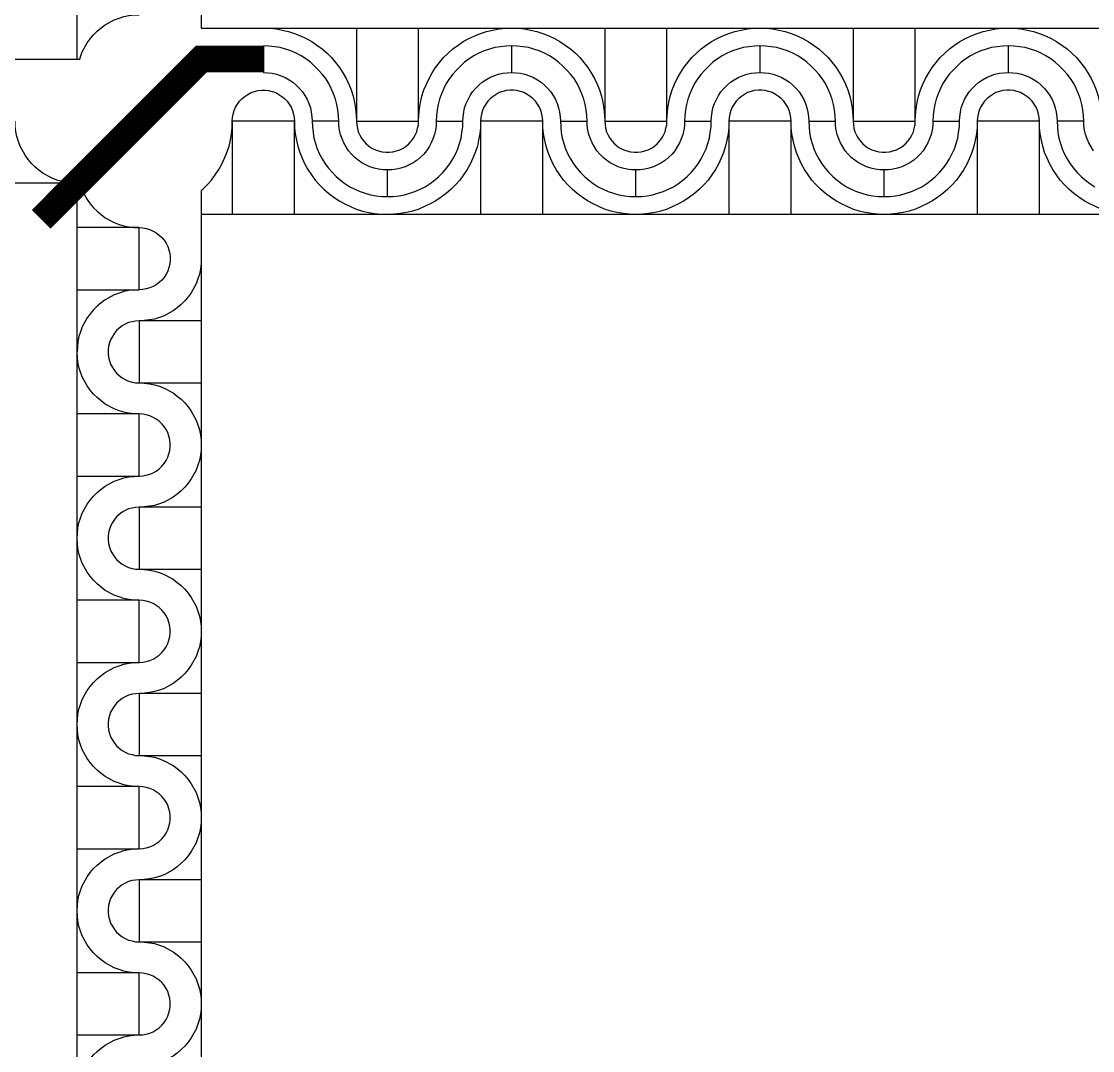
# Model space of a CAD drawing. Extents: x 190.8 to 267.1, y 124 to 174.8.
# Drawn here: x 231.062 to 232.27, y 151.633 to 152.793 of the extents above; entities that cross this region are included whole.
import ezdxf

# ---------------------------------------------------------------- set-up
doc = ezdxf.new("R2010")
doc.units = 0
doc.header["$MEASUREMENT"] = 0

msp = doc.modelspace()

# ---------------------------------------------------------------- linework, layer by layer
for p, q in [((231.2646, 154.8023), (231.2646, 152.7856)), ((231.2646, 152.7856), (233.3913, 152.7856)), ((229.0246, 152.7506), (231.1275, 152.7506)), ((231.2646, 152.6023), (231.2646, 150.5506))]:
    msp.add_line(p, q)
for points in [[(231.1246, 152.7506), (231.1246, 154.8106)], [(231.1275, 152.7506), (231.1284, 152.7533), (231.1304, 152.7588), (231.1359, 152.7688), (231.1394, 152.7736), (231.1431, 152.7781), (231.1471, 152.7821), (231.1516, 152.7858), (231.1564, 152.7893), (231.1664, 152.7948), (231.1719, 152.7968), (231.1774, 152.7986), (231.1831, 152.7996), (231.1889, 152.8003), (231.1946, 152.8006)], [(231.3346, 152.7856), (231.3419, 152.7853), (231.3489, 152.7846), (231.3559, 152.7833), (231.3629, 152.7818), (231.3699, 152.7796), (231.3764, 152.7768), (231.3829, 152.7738), (231.3891, 152.7703), (231.3951, 152.7663), (231.4009, 152.7621), (231.4064, 152.7573), (231.4114, 152.7523), (231.4161, 152.7468), (231.4204, 152.7411), (231.4244, 152.7351), (231.4279, 152.7288), (231.4309, 152.7223), (231.4336, 152.7158), (231.4359, 152.7088), (231.4374, 152.7018), (231.4386, 152.6948), (231.4394, 152.6878), (231.4396, 152.6806)], [(231.4396, 152.7856), (231.4396, 152.6806), (231.5096, 152.6806), (231.5096, 152.7856)], [(231.5096, 152.6806), (231.5099, 152.6878), (231.5106, 152.6948), (231.5119, 152.7018), (231.5134, 152.7088), (231.5156, 152.7158), (231.5184, 152.7223), (231.5214, 152.7288), (231.5249, 152.7351), (231.5289, 152.7411), (231.5331, 152.7468), (231.5379, 152.7523), (231.5429, 152.7573), (231.5484, 152.7621), (231.5541, 152.7663), (231.5601, 152.7703), (231.5664, 152.7738), (231.5729, 152.7768), (231.5794, 152.7796), (231.5864, 152.7818), (231.5934, 152.7833), (231.6004, 152.7846), (231.6074, 152.7853), (231.6146, 152.7856)], [(231.6146, 152.7856), (231.6219, 152.7853), (231.6289, 152.7846), (231.6359, 152.7833), (231.6429, 152.7818), (231.6499, 152.7796), (231.6564, 152.7768), (231.6629, 152.7738), (231.6691, 152.7703), (231.6751, 152.7663), (231.6809, 152.7621), (231.6864, 152.7573), (231.6914, 152.7523), (231.6961, 152.7468), (231.7004, 152.7411), (231.7044, 152.7351), (231.7079, 152.7288), (231.7109, 152.7223), (231.7136, 152.7158), (231.7159, 152.7088), (231.7174, 152.7018), (231.7186, 152.6948), (231.7194, 152.6878), (231.7196, 152.6806)], [(231.7196, 152.7856), (231.7196, 152.6806), (231.7896, 152.6806), (231.7896, 152.7856)], [(231.7896, 152.6806), (231.7899, 152.6878), (231.7906, 152.6948), (231.7919, 152.7018), (231.7934, 152.7088), (231.7956, 152.7158), (231.7984, 152.7223), (231.8014, 152.7288), (231.8049, 152.7351), (231.8089, 152.7411), (231.8131, 152.7468), (231.8179, 152.7523), (231.8229, 152.7573), (231.8284, 152.7621), (231.8341, 152.7663), (231.8401, 152.7703), (231.8464, 152.7738), (231.8529, 152.7768), (231.8594, 152.7796), (231.8664, 152.7818), (231.8734, 152.7833), (231.8804, 152.7846), (231.8874, 152.7853), (231.8946, 152.7856)], [(231.8946, 152.7856), (231.9019, 152.7853), (231.9089, 152.7846), (231.9159, 152.7833), (231.9229, 152.7818), (231.9299, 152.7796), (231.9364, 152.7768), (231.9429, 152.7738), (231.9491, 152.7703), (231.9551, 152.7663), (231.9609, 152.7621), (231.9664, 152.7573), (231.9714, 152.7523), (231.9761, 152.7468), (231.9804, 152.7411), (231.9844, 152.7351), (231.9879, 152.7288), (231.9909, 152.7223), (231.9936, 152.7158), (231.9959, 152.7088), (231.9974, 152.7018), (231.9986, 152.6948), (231.9994, 152.6878), (231.9996, 152.6806)], [(231.9996, 152.7856), (231.9996, 152.6806), (232.0696, 152.6806), (232.0696, 152.7856)], [(232.0696, 152.6806), (232.0699, 152.6878), (232.0706, 152.6948), (232.0719, 152.7018), (232.0734, 152.7088), (232.0756, 152.7158), (232.0784, 152.7223), (232.0814, 152.7288), (232.0849, 152.7351), (232.0889, 152.7411), (232.0931, 152.7468), (232.0979, 152.7523), (232.1029, 152.7573), (232.1084, 152.7621), (232.1141, 152.7663), (232.1201, 152.7703), (232.1264, 152.7738), (232.1329, 152.7768), (232.1394, 152.7796), (232.1464, 152.7818), (232.1534, 152.7833), (232.1604, 152.7846), (232.1674, 152.7853), (232.1746, 152.7856)], [(232.1746, 152.7856), (232.1819, 152.7853), (232.1889, 152.7846), (232.1959, 152.7833), (232.2029, 152.7818), (232.2099, 152.7796), (232.2164, 152.7768), (232.2229, 152.7738), (232.2291, 152.7703), (232.2351, 152.7663), (232.2409, 152.7621), (232.2464, 152.7573), (232.2514, 152.7523), (232.2561, 152.7468), (232.2604, 152.7411), (232.2644, 152.7351), (232.2679, 152.7288), (232.2709, 152.7223), (232.2736, 152.7158), (232.2759, 152.7088), (232.2774, 152.7018), (232.2786, 152.6948), (232.2794, 152.6878), (232.2796, 152.6806)], [(231.4196, 152.6806), (231.4194, 152.6868), (231.4186, 152.6933), (231.4176, 152.6996), (231.4159, 152.7056), (231.4139, 152.7116), (231.4111, 152.7176), (231.4084, 152.7231), (231.4049, 152.7286), (231.4011, 152.7336), (231.3969, 152.7383), (231.3924, 152.7428), (231.3876, 152.7471), (231.3826, 152.7508), (231.3771, 152.7543), (231.3716, 152.7571), (231.3656, 152.7598), (231.3596, 152.7618), (231.3536, 152.7636), (231.3474, 152.7646), (231.3409, 152.7653), (231.3346, 152.7656), (231.3346, 152.7356), (231.3396, 152.7353), (231.3446, 152.7346), (231.3496, 152.7336), (231.3546, 152.7318), (231.3591, 152.7298), (231.3636, 152.7273), (231.3679, 152.7246), (231.3716, 152.7213), (231.3754, 152.7176), (231.3786, 152.7138), (231.3814, 152.7096), (231.3839, 152.7051), (231.3859, 152.7006), (231.3876, 152.6956), (231.3886, 152.6906), (231.3894, 152.6856), (231.3896, 152.6806)], [(231.6146, 152.7656), (231.6084, 152.7653), (231.6019, 152.7646), (231.5956, 152.7636), (231.5896, 152.7618), (231.5836, 152.7598), (231.5776, 152.7571), (231.5721, 152.7543), (231.5666, 152.7508), (231.5616, 152.7471), (231.5569, 152.7428), (231.5524, 152.7383), (231.5481, 152.7336), (231.5444, 152.7286), (231.5409, 152.7231), (231.5381, 152.7176), (231.5354, 152.7116), (231.5334, 152.7056), (231.5316, 152.6996), (231.5306, 152.6933), (231.5299, 152.6868), (231.5296, 152.6806), (231.5596, 152.6806), (231.5599, 152.6856), (231.5606, 152.6906), (231.5616, 152.6956), (231.5634, 152.7006), (231.5654, 152.7051), (231.5679, 152.7096), (231.5706, 152.7138), (231.5739, 152.7176), (231.5776, 152.7213), (231.5814, 152.7246), (231.5856, 152.7273), (231.5901, 152.7298), (231.5946, 152.7318), (231.5996, 152.7336), (231.6046, 152.7346), (231.6096, 152.7353), (231.6146, 152.7356)], [(231.8946, 152.7656), (231.8884, 152.7653), (231.8819, 152.7646), (231.8756, 152.7636), (231.8696, 152.7618), (231.8636, 152.7598), (231.8576, 152.7571), (231.8521, 152.7543), (231.8466, 152.7508), (231.8416, 152.7471), (231.8369, 152.7428), (231.8324, 152.7383), (231.8281, 152.7336), (231.8244, 152.7286), (231.8209, 152.7231), (231.8181, 152.7176), (231.8154, 152.7116), (231.8134, 152.7056), (231.8116, 152.6996), (231.8106, 152.6933), (231.8099, 152.6868), (231.8096, 152.6806), (231.8396, 152.6806), (231.8399, 152.6856), (231.8406, 152.6906), (231.8416, 152.6956), (231.8434, 152.7006), (231.8454, 152.7051), (231.8479, 152.7096), (231.8506, 152.7138), (231.8539, 152.7176), (231.8576, 152.7213), (231.8614, 152.7246), (231.8656, 152.7273), (231.8701, 152.7298), (231.8746, 152.7318), (231.8796, 152.7336), (231.8846, 152.7346), (231.8896, 152.7353), (231.8946, 152.7356)], [(232.1746, 152.7656), (232.1684, 152.7653), (232.1619, 152.7646), (232.1556, 152.7636), (232.1496, 152.7618), (232.1436, 152.7598), (232.1376, 152.7571), (232.1321, 152.7543), (232.1266, 152.7508), (232.1216, 152.7471), (232.1169, 152.7428), (232.1124, 152.7383), (232.1081, 152.7336), (232.1044, 152.7286), (232.1009, 152.7231), (232.0981, 152.7176), (232.0954, 152.7116), (232.0934, 152.7056), (232.0916, 152.6996), (232.0906, 152.6933), (232.0899, 152.6868), (232.0896, 152.6806), (232.1196, 152.6806), (232.1199, 152.6856), (232.1206, 152.6906), (232.1216, 152.6956), (232.1234, 152.7006), (232.1254, 152.7051), (232.1279, 152.7096), (232.1306, 152.7138), (232.1339, 152.7176), (232.1376, 152.7213), (232.1414, 152.7246), (232.1456, 152.7273), (232.1501, 152.7298), (232.1546, 152.7318), (232.1596, 152.7336), (232.1646, 152.7346), (232.1696, 152.7353), (232.1746, 152.7356)], [(232.2596, 152.6806), (232.2594, 152.6868), (232.2586, 152.6933), (232.2576, 152.6996), (232.2559, 152.7056), (232.2539, 152.7116), (232.2511, 152.7176), (232.2484, 152.7231), (232.2449, 152.7286), (232.2411, 152.7336), (232.2369, 152.7383), (232.2324, 152.7428), (232.2276, 152.7471), (232.2226, 152.7508), (232.2171, 152.7543), (232.2116, 152.7571), (232.2056, 152.7598), (232.1996, 152.7618), (232.1936, 152.7636), (232.1874, 152.7646), (232.1809, 152.7653), (232.1746, 152.7656), (232.1746, 152.7356), (232.1796, 152.7353), (232.1846, 152.7346), (232.1896, 152.7336), (232.1946, 152.7318), (232.1991, 152.7298), (232.2036, 152.7273), (232.2079, 152.7246), (232.2116, 152.7213), (232.2154, 152.7176), (232.2186, 152.7138), (232.2214, 152.7096), (232.2239, 152.7051), (232.2259, 152.7006), (232.2276, 152.6956), (232.2286, 152.6906), (232.2294, 152.6856), (232.2296, 152.6806)], [(231.2996, 152.6806), (231.2999, 152.6846), (231.3006, 152.6886), (231.3016, 152.6926), (231.3034, 152.6963), (231.3054, 152.6998), (231.3079, 152.7031), (231.3106, 152.7061), (231.3136, 152.7086), (231.3171, 152.7108), (231.3209, 152.7128), (231.3246, 152.7141), (231.3286, 152.7151), (231.3326, 152.7156), (231.3366, 152.7156), (231.3406, 152.7151), (231.3446, 152.7141), (231.3486, 152.7128), (231.3521, 152.7108), (231.3556, 152.7086), (231.3586, 152.7061), (231.3614, 152.7031), (231.3639, 152.6998), (231.3659, 152.6963), (231.3676, 152.6926), (231.3686, 152.6886), (231.3694, 152.6846), (231.3696, 152.6806)], [(231.6496, 152.6806), (231.6494, 152.6846), (231.6486, 152.6886), (231.6476, 152.6926), (231.6459, 152.6963), (231.6439, 152.6998), (231.6414, 152.7031), (231.6386, 152.7061), (231.6356, 152.7086), (231.6321, 152.7108), (231.6284, 152.7128), (231.6246, 152.7141), (231.6206, 152.7151), (231.6166, 152.7156), (231.6126, 152.7156), (231.6086, 152.7151), (231.6046, 152.7141), (231.6006, 152.7128), (231.5971, 152.7108), (231.5936, 152.7086), (231.5906, 152.7061), (231.5879, 152.7031), (231.5854, 152.6998), (231.5834, 152.6963), (231.5816, 152.6926), (231.5806, 152.6886), (231.5799, 152.6846), (231.5796, 152.6806)], [(231.9296, 152.6806), (231.9294, 152.6846), (231.9286, 152.6886), (231.9276, 152.6926), (231.9259, 152.6963), (231.9239, 152.6998), (231.9214, 152.7031), (231.9186, 152.7061), (231.9156, 152.7086), (231.9121, 152.7108), (231.9084, 152.7128), (231.9046, 152.7141), (231.9006, 152.7151), (231.8966, 152.7156), (231.8926, 152.7156), (231.8886, 152.7151), (231.8846, 152.7141), (231.8806, 152.7128), (231.8771, 152.7108), (231.8736, 152.7086), (231.8706, 152.7061), (231.8679, 152.7031), (231.8654, 152.6998), (231.8634, 152.6963), (231.8616, 152.6926), (231.8606, 152.6886), (231.8599, 152.6846), (231.8596, 152.6806)], [(232.2096, 152.6806), (232.2094, 152.6846), (232.2086, 152.6886), (232.2076, 152.6926), (232.2059, 152.6963), (232.2039, 152.6998), (232.2014, 152.7031), (232.1986, 152.7061), (232.1956, 152.7086), (232.1921, 152.7108), (232.1884, 152.7128), (232.1846, 152.7141), (232.1806, 152.7151), (232.1766, 152.7156), (232.1726, 152.7156), (232.1686, 152.7151), (232.1646, 152.7141), (232.1606, 152.7128), (232.1571, 152.7108), (232.1536, 152.7086), (232.1506, 152.7061), (232.1479, 152.7031), (232.1454, 152.6998), (232.1434, 152.6963), (232.1416, 152.6926), (232.1406, 152.6886), (232.1399, 152.6846), (232.1396, 152.6806)], [(231.1246, 152.6106), (231.1189, 152.6108), (231.1131, 152.6116), (231.1074, 152.6126), (231.1019, 152.6143), (231.0964, 152.6163), (231.0864, 152.6218), (231.0816, 152.6253), (231.0771, 152.6291), (231.0731, 152.6331), (231.0694, 152.6376), (231.0659, 152.6423), (231.0604, 152.6523), (231.0584, 152.6578), (231.0566, 152.6633), (231.0556, 152.6691), (231.0549, 152.6748), (231.0546, 152.6806)], [(231.2646, 152.6023), (231.2664, 152.6038), (231.2714, 152.6088), (231.2761, 152.6143), (231.2804, 152.6201), (231.2844, 152.6261), (231.2879, 152.6323), (231.2909, 152.6388), (231.2936, 152.6453), (231.2959, 152.6523), (231.2974, 152.6593), (231.2986, 152.6663), (231.2994, 152.6733), (231.2996, 152.6806)], [(231.3696, 152.5756), (231.3696, 152.6806), (231.2996, 152.6806), (231.2996, 152.5756)], [(231.3696, 152.6806), (231.3699, 152.6733), (231.3706, 152.6663), (231.3719, 152.6593), (231.3734, 152.6523), (231.3756, 152.6453), (231.3784, 152.6388), (231.3814, 152.6323), (231.3849, 152.6261), (231.3889, 152.6201), (231.3931, 152.6143), (231.3979, 152.6088), (231.4029, 152.6038), (231.4084, 152.5991), (231.4141, 152.5948), (231.4201, 152.5908), (231.4264, 152.5873), (231.4329, 152.5843), (231.4394, 152.5816), (231.4464, 152.5793), (231.4534, 152.5778), (231.4604, 152.5766), (231.4674, 152.5758), (231.4746, 152.5756)], [(231.4396, 152.6806), (231.4399, 152.6766), (231.4406, 152.6726), (231.4416, 152.6686), (231.4434, 152.6648), (231.4454, 152.6613), (231.4479, 152.6581), (231.4506, 152.6551), (231.4536, 152.6526), (231.4571, 152.6503), (231.4609, 152.6483), (231.4646, 152.6471), (231.4686, 152.6461), (231.4726, 152.6456), (231.4766, 152.6456), (231.4806, 152.6461), (231.4846, 152.6471), (231.4886, 152.6483), (231.4921, 152.6503), (231.4956, 152.6526), (231.4986, 152.6551), (231.5014, 152.6581), (231.5039, 152.6613), (231.5059, 152.6648), (231.5076, 152.6686), (231.5086, 152.6726), (231.5094, 152.6766), (231.5096, 152.6806)], [(231.5296, 152.6806), (231.5294, 152.6756), (231.5286, 152.6706), (231.5276, 152.6656), (231.5259, 152.6606), (231.5239, 152.6561), (231.5214, 152.6516), (231.5186, 152.6473), (231.5154, 152.6436), (231.5116, 152.6398), (231.5079, 152.6366), (231.5036, 152.6338), (231.4991, 152.6313), (231.4946, 152.6293), (231.4896, 152.6276), (231.4846, 152.6266), (231.4796, 152.6258), (231.4746, 152.6256)], [(231.5796, 152.6806), (231.5794, 152.6733), (231.5786, 152.6663), (231.5774, 152.6593), (231.5759, 152.6523), (231.5736, 152.6453), (231.5709, 152.6388), (231.5679, 152.6323), (231.5644, 152.6261), (231.5604, 152.6201), (231.5561, 152.6143), (231.5514, 152.6088), (231.5464, 152.6038), (231.5409, 152.5991), (231.5351, 152.5948), (231.5291, 152.5908), (231.5229, 152.5873), (231.5164, 152.5843), (231.5099, 152.5816), (231.5029, 152.5793), (231.4959, 152.5778), (231.4889, 152.5766), (231.4819, 152.5758), (231.4746, 152.5756)], [(231.4746, 152.5956), (231.4809, 152.5958), (231.4874, 152.5966), (231.4936, 152.5976), (231.4996, 152.5993), (231.5056, 152.6013), (231.5116, 152.6041), (231.5171, 152.6068), (231.5226, 152.6103), (231.5276, 152.6141), (231.5324, 152.6183), (231.5369, 152.6228), (231.5411, 152.6276), (231.5449, 152.6326), (231.5484, 152.6381), (231.5511, 152.6436), (231.5539, 152.6496), (231.5559, 152.6556), (231.5576, 152.6616), (231.5586, 152.6678), (231.5594, 152.6743), (231.5596, 152.6806)], [(231.6496, 152.5756), (231.6496, 152.6806), (231.5796, 152.6806), (231.5796, 152.5756)], [(231.7546, 152.5756), (231.7474, 152.5758), (231.7404, 152.5766), (231.7334, 152.5778), (231.7264, 152.5793), (231.7194, 152.5816), (231.7129, 152.5843), (231.7064, 152.5873), (231.7001, 152.5908), (231.6941, 152.5948), (231.6884, 152.5991), (231.6829, 152.6038), (231.6779, 152.6088), (231.6731, 152.6143), (231.6689, 152.6201), (231.6649, 152.6261), (231.6614, 152.6323), (231.6584, 152.6388), (231.6556, 152.6453), (231.6534, 152.6523), (231.6519, 152.6593), (231.6506, 152.6663), (231.6499, 152.6733), (231.6496, 152.6806)], [(231.6696, 152.6806), (231.6699, 152.6743), (231.6706, 152.6678), (231.6716, 152.6616), (231.6734, 152.6556), (231.6754, 152.6496), (231.6781, 152.6436), (231.6809, 152.6381), (231.6844, 152.6326), (231.6881, 152.6276), (231.6924, 152.6228), (231.6969, 152.6183), (231.7016, 152.6141), (231.7066, 152.6103), (231.7121, 152.6068), (231.7176, 152.6041), (231.7236, 152.6013), (231.7296, 152.5993), (231.7356, 152.5976), (231.7419, 152.5966), (231.7484, 152.5958), (231.7546, 152.5956), (231.7546, 152.6256), (231.7496, 152.6258), (231.7446, 152.6266), (231.7396, 152.6276), (231.7346, 152.6293), (231.7301, 152.6313), (231.7256, 152.6338), (231.7214, 152.6366), (231.7176, 152.6398), (231.7139, 152.6436), (231.7106, 152.6473), (231.7079, 152.6516), (231.7054, 152.6561), (231.7034, 152.6606), (231.7016, 152.6656), (231.7006, 152.6706), (231.6999, 152.6756), (231.6996, 152.6806)], [(231.7196, 152.6806), (231.7199, 152.6766), (231.7206, 152.6726), (231.7216, 152.6686), (231.7234, 152.6648), (231.7254, 152.6613), (231.7279, 152.6581), (231.7306, 152.6551), (231.7336, 152.6526), (231.7371, 152.6503), (231.7409, 152.6483), (231.7446, 152.6471), (231.7486, 152.6461), (231.7526, 152.6456), (231.7566, 152.6456), (231.7606, 152.6461), (231.7646, 152.6471), (231.7686, 152.6483), (231.7721, 152.6503), (231.7756, 152.6526), (231.7786, 152.6551), (231.7814, 152.6581), (231.7839, 152.6613), (231.7859, 152.6648), (231.7876, 152.6686), (231.7886, 152.6726), (231.7894, 152.6766), (231.7896, 152.6806)], [(231.8096, 152.6806), (231.8094, 152.6756), (231.8086, 152.6706), (231.8076, 152.6656), (231.8059, 152.6606), (231.8039, 152.6561), (231.8014, 152.6516), (231.7986, 152.6473), (231.7954, 152.6436), (231.7916, 152.6398), (231.7879, 152.6366), (231.7836, 152.6338), (231.7791, 152.6313), (231.7746, 152.6293), (231.7696, 152.6276), (231.7646, 152.6266), (231.7596, 152.6258), (231.7546, 152.6256)], [(231.8596, 152.6806), (231.8594, 152.6733), (231.8586, 152.6663), (231.8574, 152.6593), (231.8559, 152.6523), (231.8536, 152.6453), (231.8509, 152.6388), (231.8479, 152.6323), (231.8444, 152.6261), (231.8404, 152.6201), (231.8361, 152.6143), (231.8314, 152.6088), (231.8264, 152.6038), (231.8209, 152.5991), (231.8151, 152.5948), (231.8091, 152.5908), (231.8029, 152.5873), (231.7964, 152.5843), (231.7899, 152.5816), (231.7829, 152.5793), (231.7759, 152.5778), (231.7689, 152.5766), (231.7619, 152.5758), (231.7546, 152.5756)], [(231.7546, 152.5956), (231.7609, 152.5958), (231.7674, 152.5966), (231.7736, 152.5976), (231.7796, 152.5993), (231.7856, 152.6013), (231.7916, 152.6041), (231.7971, 152.6068), (231.8026, 152.6103), (231.8076, 152.6141), (231.8124, 152.6183), (231.8169, 152.6228), (231.8211, 152.6276), (231.8249, 152.6326), (231.8284, 152.6381), (231.8311, 152.6436), (231.8339, 152.6496), (231.8359, 152.6556), (231.8376, 152.6616), (231.8386, 152.6678), (231.8394, 152.6743), (231.8396, 152.6806)], [(231.9296, 152.5756), (231.9296, 152.6806), (231.8596, 152.6806), (231.8596, 152.5756)], [(232.0346, 152.5756), (232.0274, 152.5758), (232.0204, 152.5766), (232.0134, 152.5778), (232.0064, 152.5793), (231.9994, 152.5816), (231.9929, 152.5843), (231.9864, 152.5873), (231.9801, 152.5908), (231.9741, 152.5948), (231.9684, 152.5991), (231.9629, 152.6038), (231.9579, 152.6088), (231.9531, 152.6143), (231.9489, 152.6201), (231.9449, 152.6261), (231.9414, 152.6323), (231.9384, 152.6388), (231.9356, 152.6453), (231.9334, 152.6523), (231.9319, 152.6593), (231.9306, 152.6663), (231.9299, 152.6733), (231.9296, 152.6806)], [(231.9496, 152.6806), (231.9499, 152.6743), (231.9506, 152.6678), (231.9516, 152.6616), (231.9534, 152.6556), (231.9554, 152.6496), (231.9581, 152.6436), (231.9609, 152.6381), (231.9644, 152.6326), (231.9681, 152.6276), (231.9724, 152.6228), (231.9769, 152.6183), (231.9816, 152.6141), (231.9866, 152.6103), (231.9921, 152.6068), (231.9976, 152.6041), (232.0036, 152.6013), (232.0096, 152.5993), (232.0156, 152.5976), (232.0219, 152.5966), (232.0284, 152.5958), (232.0346, 152.5956), (232.0346, 152.6256), (232.0296, 152.6258), (232.0246, 152.6266), (232.0196, 152.6276), (232.0146, 152.6293), (232.0101, 152.6313), (232.0056, 152.6338), (232.0014, 152.6366), (231.9976, 152.6398), (231.9939, 152.6436), (231.9906, 152.6473), (231.9879, 152.6516), (231.9854, 152.6561), (231.9834, 152.6606), (231.9816, 152.6656), (231.9806, 152.6706), (231.9799, 152.6756), (231.9796, 152.6806)], [(231.9996, 152.6806), (231.9999, 152.6766), (232.0006, 152.6726), (232.0016, 152.6686), (232.0034, 152.6648), (232.0054, 152.6613), (232.0079, 152.6581), (232.0106, 152.6551), (232.0136, 152.6526), (232.0171, 152.6503), (232.0209, 152.6483), (232.0246, 152.6471), (232.0286, 152.6461), (232.0326, 152.6456), (232.0366, 152.6456), (232.0406, 152.6461), (232.0446, 152.6471), (232.0486, 152.6483), (232.0521, 152.6503), (232.0556, 152.6526), (232.0586, 152.6551), (232.0614, 152.6581), (232.0639, 152.6613), (232.0659, 152.6648), (232.0676, 152.6686), (232.0686, 152.6726), (232.0694, 152.6766), (232.0696, 152.6806)], [(232.0896, 152.6806), (232.0894, 152.6756), (232.0886, 152.6706), (232.0876, 152.6656), (232.0859, 152.6606), (232.0839, 152.6561), (232.0814, 152.6516), (232.0786, 152.6473), (232.0754, 152.6436), (232.0716, 152.6398), (232.0679, 152.6366), (232.0636, 152.6338), (232.0591, 152.6313), (232.0546, 152.6293), (232.0496, 152.6276), (232.0446, 152.6266), (232.0396, 152.6258), (232.0346, 152.6256)], [(232.1396, 152.6806), (232.1394, 152.6733), (232.1386, 152.6663), (232.1374, 152.6593), (232.1359, 152.6523), (232.1336, 152.6453), (232.1309, 152.6388), (232.1279, 152.6323), (232.1244, 152.6261), (232.1204, 152.6201), (232.1161, 152.6143), (232.1114, 152.6088), (232.1064, 152.6038), (232.1009, 152.5991), (232.0951, 152.5948), (232.0891, 152.5908), (232.0829, 152.5873), (232.0764, 152.5843), (232.0699, 152.5816), (232.0629, 152.5793), (232.0559, 152.5778), (232.0489, 152.5766), (232.0419, 152.5758), (232.0346, 152.5756)], [(232.0346, 152.5956), (232.0409, 152.5958), (232.0474, 152.5966), (232.0536, 152.5976), (232.0596, 152.5993), (232.0656, 152.6013), (232.0716, 152.6041), (232.0771, 152.6068), (232.0826, 152.6103), (232.0876, 152.6141), (232.0924, 152.6183), (232.0969, 152.6228), (232.1011, 152.6276), (232.1049, 152.6326), (232.1084, 152.6381), (232.1111, 152.6436), (232.1139, 152.6496), (232.1159, 152.6556), (232.1176, 152.6616), (232.1186, 152.6678), (232.1194, 152.6743), (232.1196, 152.6806)], [(232.2096, 152.5756), (232.2096, 152.6806), (232.1396, 152.6806), (232.1396, 152.5756)], [(232.3146, 152.5756), (232.3074, 152.5758), (232.3004, 152.5766), (232.2934, 152.5778), (232.2864, 152.5793), (232.2794, 152.5816), (232.2729, 152.5843), (232.2664, 152.5873), (232.2601, 152.5908), (232.2541, 152.5948), (232.2484, 152.5991), (232.2429, 152.6038), (232.2379, 152.6088), (232.2331, 152.6143), (232.2289, 152.6201), (232.2249, 152.6261), (232.2214, 152.6323), (232.2184, 152.6388), (232.2156, 152.6453), (232.2134, 152.6523), (232.2119, 152.6593), (232.2106, 152.6663), (232.2099, 152.6733), (232.2096, 152.6806)], [(232.2706, 152.6473), (232.2679, 152.6516), (232.2654, 152.6561), (232.2634, 152.6606), (232.2616, 152.6656), (232.2606, 152.6706), (232.2599, 152.6756), (232.2596, 152.6806), (232.2296, 152.6806), (232.2299, 152.6743), (232.2306, 152.6678), (232.2316, 152.6616), (232.2334, 152.6556), (232.2354, 152.6496), (232.2381, 152.6436), (232.2409, 152.6381), (232.2444, 152.6326), (232.2481, 152.6276), (232.2524, 152.6228), (232.2569, 152.6183), (232.2616, 152.6141), (232.2666, 152.6103), (232.2721, 152.6068)], [(231.1275, 152.6106), (229.0246, 152.6106), (229.0246, 150.5506)], [(231.1246, 150.5506), (231.1246, 152.6106)], [(231.1275, 152.6106), (231.1284, 152.6078), (231.1304, 152.6023), (231.1359, 152.5923), (231.1394, 152.5876), (231.1431, 152.5831), (231.1471, 152.5791), (231.1516, 152.5753), (231.1564, 152.5718), (231.1664, 152.5663), (231.1719, 152.5643), (231.1774, 152.5626), (231.1831, 152.5616), (231.1889, 152.5608), (231.1946, 152.5606)], [(233.3646, 152.5756), (231.2646, 152.5756)], [(231.1246, 152.4906), (231.1946, 152.4906), (231.1946, 152.5606), (231.1246, 152.5606)], [(231.1946, 152.5606), (231.1986, 152.5603), (231.2026, 152.5596), (231.2066, 152.5586), (231.2104, 152.5568), (231.2139, 152.5548), (231.2171, 152.5523), (231.2201, 152.5496), (231.2226, 152.5466), (231.2249, 152.5431), (231.2269, 152.5393), (231.2281, 152.5356), (231.2291, 152.5316), (231.2296, 152.5276), (231.2296, 152.5236), (231.2291, 152.5196), (231.2281, 152.5156), (231.2269, 152.5116), (231.2249, 152.5081), (231.2226, 152.5046), (231.2201, 152.5016), (231.2171, 152.4988), (231.2139, 152.4963), (231.2104, 152.4943), (231.2066, 152.4926), (231.2026, 152.4916), (231.1986, 152.4908), (231.1946, 152.4906)], [(231.2646, 152.5256), (231.2644, 152.5198), (231.2636, 152.5141), (231.2626, 152.5083), (231.2609, 152.5028), (231.2589, 152.4973), (231.2534, 152.4873), (231.2499, 152.4826), (231.2461, 152.4781), (231.2421, 152.4741), (231.2376, 152.4703), (231.2329, 152.4668), (231.2229, 152.4613), (231.2174, 152.4593), (231.2119, 152.4576), (231.2061, 152.4566), (231.2004, 152.4558), (231.1946, 152.4556)], [(231.1946, 152.4906), (231.1889, 152.4903), (231.1831, 152.4896), (231.1774, 152.4886), (231.1719, 152.4868), (231.1664, 152.4848), (231.1564, 152.4793), (231.1516, 152.4758), (231.1471, 152.4721), (231.1431, 152.4681), (231.1394, 152.4636), (231.1359, 152.4588), (231.1304, 152.4488), (231.1284, 152.4433), (231.1266, 152.4378), (231.1256, 152.4321), (231.1249, 152.4263), (231.1246, 152.4206)], [(231.1946, 152.4556), (231.1906, 152.4553), (231.1866, 152.4546), (231.1826, 152.4536), (231.1789, 152.4518), (231.1754, 152.4498), (231.1721, 152.4473), (231.1691, 152.4446), (231.1666, 152.4416), (231.1644, 152.4381), (231.1624, 152.4343), (231.1611, 152.4306), (231.1601, 152.4266), (231.1596, 152.4226), (231.1596, 152.4186), (231.1601, 152.4146), (231.1611, 152.4106), (231.1624, 152.4066), (231.1644, 152.4031), (231.1666, 152.3996), (231.1691, 152.3966), (231.1721, 152.3938), (231.1754, 152.3913), (231.1789, 152.3893), (231.1826, 152.3876), (231.1866, 152.3866), (231.1906, 152.3858), (231.1946, 152.3856)], [(231.2646, 152.4556), (231.1946, 152.4556), (231.1946, 152.3856), (231.2646, 152.3856)], [(231.1946, 152.3506), (231.1889, 152.3508), (231.1831, 152.3516), (231.1774, 152.3526), (231.1719, 152.3543), (231.1664, 152.3563), (231.1564, 152.3618), (231.1516, 152.3653), (231.1471, 152.3691), (231.1431, 152.3731), (231.1394, 152.3776), (231.1359, 152.3823), (231.1304, 152.3923), (231.1284, 152.3978), (231.1266, 152.4033), (231.1256, 152.4091), (231.1249, 152.4148), (231.1246, 152.4206)], [(231.1946, 152.3856), (231.2004, 152.3853), (231.2061, 152.3846), (231.2119, 152.3836), (231.2174, 152.3818), (231.2229, 152.3798), (231.2329, 152.3743), (231.2376, 152.3708), (231.2421, 152.3671), (231.2461, 152.3631), (231.2499, 152.3586), (231.2534, 152.3538), (231.2589, 152.3438), (231.2609, 152.3383), (231.2626, 152.3328), (231.2636, 152.3271), (231.2644, 152.3213), (231.2646, 152.3156)], [(231.1246, 152.2806), (231.1946, 152.2806), (231.1946, 152.3506), (231.1246, 152.3506)], [(231.1946, 152.2806), (231.1986, 152.2808), (231.2026, 152.2816), (231.2066, 152.2826), (231.2104, 152.2843), (231.2139, 152.2863), (231.2171, 152.2888), (231.2201, 152.2916), (231.2226, 152.2946), (231.2249, 152.2981), (231.2269, 152.3018), (231.2281, 152.3056), (231.2291, 152.3096), (231.2296, 152.3136), (231.2296, 152.3176), (231.2291, 152.3216), (231.2281, 152.3256), (231.2269, 152.3296), (231.2249, 152.3331), (231.2226, 152.3366), (231.2201, 152.3396), (231.2171, 152.3423), (231.2139, 152.3448), (231.2104, 152.3468), (231.2066, 152.3486), (231.2026, 152.3496), (231.1986, 152.3503), (231.1946, 152.3506)], [(231.2646, 152.3156), (231.2644, 152.3098), (231.2636, 152.3041), (231.2626, 152.2983), (231.2609, 152.2928), (231.2589, 152.2873), (231.2534, 152.2773), (231.2499, 152.2726), (231.2461, 152.2681), (231.2421, 152.2641), (231.2376, 152.2603), (231.2329, 152.2568), (231.2229, 152.2513), (231.2174, 152.2493), (231.2119, 152.2476), (231.2061, 152.2466), (231.2004, 152.2458), (231.1946, 152.2456)], [(231.1246, 152.2106), (231.1249, 152.2163), (231.1256, 152.2221), (231.1266, 152.2278), (231.1284, 152.2333), (231.1304, 152.2388), (231.1359, 152.2488), (231.1394, 152.2536), (231.1431, 152.2581), (231.1471, 152.2621), (231.1516, 152.2658), (231.1564, 152.2693), (231.1664, 152.2748), (231.1719, 152.2768), (231.1774, 152.2786), (231.1831, 152.2796), (231.1889, 152.2803), (231.1946, 152.2806)], [(231.1946, 152.2456), (231.1906, 152.2453), (231.1866, 152.2446), (231.1826, 152.2436), (231.1789, 152.2418), (231.1754, 152.2398), (231.1721, 152.2373), (231.1691, 152.2346), (231.1666, 152.2316), (231.1644, 152.2281), (231.1624, 152.2243), (231.1611, 152.2206), (231.1601, 152.2166), (231.1596, 152.2126), (231.1596, 152.2086), (231.1601, 152.2046), (231.1611, 152.2006), (231.1624, 152.1966), (231.1644, 152.1931), (231.1666, 152.1896), (231.1691, 152.1866), (231.1721, 152.1838), (231.1754, 152.1813), (231.1789, 152.1793), (231.1826, 152.1776), (231.1866, 152.1766), (231.1906, 152.1758), (231.1946, 152.1756)], [(231.2646, 152.2456), (231.1946, 152.2456), (231.1946, 152.1756), (231.2646, 152.1756)], [(231.1946, 152.1406), (231.1889, 152.1408), (231.1831, 152.1416), (231.1774, 152.1426), (231.1719, 152.1443), (231.1664, 152.1463), (231.1564, 152.1518), (231.1516, 152.1553), (231.1471, 152.1591), (231.1431, 152.1631), (231.1394, 152.1676), (231.1359, 152.1723), (231.1304, 152.1823), (231.1284, 152.1878), (231.1266, 152.1933), (231.1256, 152.1991), (231.1249, 152.2048), (231.1246, 152.2106)], [(231.1946, 152.1756), (231.2004, 152.1753), (231.2061, 152.1746), (231.2119, 152.1736), (231.2174, 152.1718), (231.2229, 152.1698), (231.2329, 152.1643), (231.2376, 152.1608), (231.2421, 152.1571), (231.2461, 152.1531), (231.2499, 152.1486), (231.2534, 152.1438), (231.2589, 152.1338), (231.2609, 152.1283), (231.2626, 152.1228), (231.2636, 152.1171), (231.2644, 152.1113), (231.2646, 152.1056)], [(231.1246, 152.0706), (231.1946, 152.0706), (231.1946, 152.1406), (231.1246, 152.1406)], [(231.1946, 152.0706), (231.1986, 152.0708), (231.2026, 152.0716), (231.2066, 152.0726), (231.2104, 152.0743), (231.2139, 152.0763), (231.2171, 152.0788), (231.2201, 152.0816), (231.2226, 152.0846), (231.2249, 152.0881), (231.2269, 152.0918), (231.2281, 152.0956), (231.2291, 152.0996), (231.2296, 152.1036), (231.2296, 152.1076), (231.2291, 152.1116), (231.2281, 152.1156), (231.2269, 152.1196), (231.2249, 152.1231), (231.2226, 152.1266), (231.2201, 152.1296), (231.2171, 152.1323), (231.2139, 152.1348), (231.2104, 152.1368), (231.2066, 152.1386), (231.2026, 152.1396), (231.1986, 152.1403), (231.1946, 152.1406)], [(231.2646, 152.1056), (231.2644, 152.0998), (231.2636, 152.0941), (231.2626, 152.0883), (231.2609, 152.0828), (231.2589, 152.0773), (231.2534, 152.0673), (231.2499, 152.0626), (231.2461, 152.0581), (231.2421, 152.0541), (231.2376, 152.0503), (231.2329, 152.0468), (231.2229, 152.0413), (231.2174, 152.0393), (231.2119, 152.0376), (231.2061, 152.0366), (231.2004, 152.0358), (231.1946, 152.0356)], [(231.1246, 152.0006), (231.1249, 152.0063), (231.1256, 152.0121), (231.1266, 152.0178), (231.1284, 152.0233), (231.1304, 152.0288), (231.1359, 152.0388), (231.1394, 152.0436), (231.1431, 152.0481), (231.1471, 152.0521), (231.1516, 152.0558), (231.1564, 152.0593), (231.1664, 152.0648), (231.1719, 152.0668), (231.1774, 152.0686), (231.1831, 152.0696), (231.1889, 152.0703), (231.1946, 152.0706)], [(231.1946, 152.0356), (231.1906, 152.0353), (231.1866, 152.0346), (231.1826, 152.0336), (231.1789, 152.0318), (231.1754, 152.0298), (231.1721, 152.0273), (231.1691, 152.0246), (231.1666, 152.0216), (231.1644, 152.0181), (231.1624, 152.0143), (231.1611, 152.0106), (231.1601, 152.0066), (231.1596, 152.0026), (231.1596, 151.9986), (231.1601, 151.9946), (231.1611, 151.9906), (231.1624, 151.9866), (231.1644, 151.9831), (231.1666, 151.9796), (231.1691, 151.9766), (231.1721, 151.9738), (231.1754, 151.9713), (231.1789, 151.9693), (231.1826, 151.9676), (231.1866, 151.9666), (231.1906, 151.9658), (231.1946, 151.9656)], [(231.2646, 152.0356), (231.1946, 152.0356), (231.1946, 151.9656), (231.2646, 151.9656)], [(231.1946, 151.9306), (231.1889, 151.9308), (231.1831, 151.9316), (231.1774, 151.9326), (231.1719, 151.9343), (231.1664, 151.9363), (231.1564, 151.9418), (231.1516, 151.9453), (231.1471, 151.9491), (231.1431, 151.9531), (231.1394, 151.9576), (231.1359, 151.9623), (231.1304, 151.9723), (231.1284, 151.9778), (231.1266, 151.9833), (231.1256, 151.9891), (231.1249, 151.9948), (231.1246, 152.0006)], [(231.1946, 151.9656), (231.2004, 151.9653), (231.2061, 151.9646), (231.2119, 151.9636), (231.2174, 151.9618), (231.2229, 151.9598), (231.2329, 151.9543), (231.2376, 151.9508), (231.2421, 151.9471), (231.2461, 151.9431), (231.2499, 151.9386), (231.2534, 151.9338), (231.2589, 151.9238), (231.2609, 151.9183), (231.2626, 151.9128), (231.2636, 151.9071), (231.2644, 151.9013), (231.2646, 151.8956)], [(231.1246, 151.8606), (231.1946, 151.8606), (231.1946, 151.9306), (231.1246, 151.9306)], [(231.1946, 151.8606), (231.1986, 151.8608), (231.2026, 151.8616), (231.2066, 151.8626), (231.2104, 151.8643), (231.2139, 151.8663), (231.2171, 151.8688), (231.2201, 151.8716), (231.2226, 151.8746), (231.2249, 151.8781), (231.2269, 151.8818), (231.2281, 151.8856), (231.2291, 151.8896), (231.2296, 151.8936), (231.2296, 151.8976), (231.2291, 151.9016), (231.2281, 151.9056), (231.2269, 151.9096), (231.2249, 151.9131), (231.2226, 151.9166), (231.2201, 151.9196), (231.2171, 151.9223), (231.2139, 151.9248), (231.2104, 151.9268), (231.2066, 151.9286), (231.2026, 151.9296), (231.1986, 151.9303), (231.1946, 151.9306)], [(231.2646, 151.8956), (231.2644, 151.8898), (231.2636, 151.8841), (231.2626, 151.8783), (231.2609, 151.8728), (231.2589, 151.8673), (231.2534, 151.8573), (231.2499, 151.8526), (231.2461, 151.8481), (231.2421, 151.8441), (231.2376, 151.8403), (231.2329, 151.8368), (231.2229, 151.8313), (231.2174, 151.8293), (231.2119, 151.8276), (231.2061, 151.8266), (231.2004, 151.8258), (231.1946, 151.8256)], [(231.1246, 151.7906), (231.1249, 151.7963), (231.1256, 151.8021), (231.1266, 151.8078), (231.1284, 151.8133), (231.1304, 151.8188), (231.1359, 151.8288), (231.1394, 151.8336), (231.1431, 151.8381), (231.1471, 151.8421), (231.1516, 151.8458), (231.1564, 151.8493), (231.1664, 151.8548), (231.1719, 151.8568), (231.1774, 151.8586), (231.1831, 151.8596), (231.1889, 151.8603), (231.1946, 151.8606)], [(231.1946, 151.8256), (231.1906, 151.8253), (231.1866, 151.8246), (231.1826, 151.8236), (231.1789, 151.8218), (231.1754, 151.8198), (231.1721, 151.8173), (231.1691, 151.8146), (231.1666, 151.8116), (231.1644, 151.8081), (231.1624, 151.8043), (231.1611, 151.8006), (231.1601, 151.7966), (231.1596, 151.7926), (231.1596, 151.7886), (231.1601, 151.7846), (231.1611, 151.7806), (231.1624, 151.7766), (231.1644, 151.7731), (231.1666, 151.7696), (231.1691, 151.7666), (231.1721, 151.7638), (231.1754, 151.7613), (231.1789, 151.7593), (231.1826, 151.7576), (231.1866, 151.7566), (231.1906, 151.7558), (231.1946, 151.7556)], [(231.2646, 151.8256), (231.1946, 151.8256), (231.1946, 151.7556), (231.2646, 151.7556)], [(231.1946, 151.7206), (231.1889, 151.7208), (231.1831, 151.7216), (231.1774, 151.7226), (231.1719, 151.7243), (231.1664, 151.7263), (231.1564, 151.7318), (231.1516, 151.7353), (231.1471, 151.7391), (231.1431, 151.7431), (231.1394, 151.7476), (231.1359, 151.7523), (231.1304, 151.7623), (231.1284, 151.7678), (231.1266, 151.7733), (231.1256, 151.7791), (231.1249, 151.7848), (231.1246, 151.7906)], [(231.1946, 151.7556), (231.2004, 151.7553), (231.2061, 151.7546), (231.2119, 151.7536), (231.2174, 151.7518), (231.2229, 151.7498), (231.2329, 151.7443), (231.2376, 151.7408), (231.2421, 151.7371), (231.2461, 151.7331), (231.2499, 151.7286), (231.2534, 151.7238), (231.2589, 151.7138), (231.2609, 151.7083), (231.2626, 151.7028), (231.2636, 151.6971), (231.2644, 151.6913), (231.2646, 151.6856)], [(231.1246, 151.6506), (231.1946, 151.6506), (231.1946, 151.7206), (231.1246, 151.7206)], [(231.1946, 151.6506), (231.1986, 151.6508), (231.2026, 151.6516), (231.2066, 151.6526), (231.2104, 151.6543), (231.2139, 151.6563), (231.2171, 151.6588), (231.2201, 151.6616), (231.2226, 151.6646), (231.2249, 151.6681), (231.2269, 151.6718), (231.2281, 151.6756), (231.2291, 151.6796), (231.2296, 151.6836), (231.2296, 151.6876), (231.2291, 151.6916), (231.2281, 151.6956), (231.2269, 151.6996), (231.2249, 151.7031), (231.2226, 151.7066), (231.2201, 151.7096), (231.2171, 151.7123), (231.2139, 151.7148), (231.2104, 151.7168), (231.2066, 151.7186), (231.2026, 151.7196), (231.1986, 151.7203), (231.1946, 151.7206)], [(231.2646, 151.6856), (231.2644, 151.6798), (231.2636, 151.6741), (231.2626, 151.6683), (231.2609, 151.6628), (231.2589, 151.6573), (231.2534, 151.6473), (231.2499, 151.6426), (231.2461, 151.6381), (231.2421, 151.6341), (231.2376, 151.6303), (231.2329, 151.6268), (231.2229, 151.6213), (231.2174, 151.6193), (231.2119, 151.6176), (231.2061, 151.6166), (231.2004, 151.6158), (231.1946, 151.6156)], [(231.1246, 151.5806), (231.1249, 151.5863), (231.1256, 151.5921), (231.1266, 151.5978), (231.1284, 151.6033), (231.1304, 151.6088), (231.1359, 151.6188), (231.1394, 151.6236), (231.1431, 151.6281), (231.1471, 151.6321), (231.1516, 151.6358), (231.1564, 151.6393), (231.1664, 151.6448), (231.1719, 151.6468), (231.1774, 151.6486), (231.1831, 151.6496), (231.1889, 151.6503), (231.1946, 151.6506)]]:
    msp.add_lwpolyline(points)
at = {"const_width": 0.03}
msp.add_lwpolyline([(231.084, 152.5699), (231.2646, 152.7506), (231.3346, 152.7506)], dxfattribs=at)
for points in [[(231.6996, 152.6806), (231.6994, 152.6868), (231.6986, 152.6933), (231.6976, 152.6996), (231.6959, 152.7056), (231.6939, 152.7116), (231.6911, 152.7176), (231.6884, 152.7231), (231.6849, 152.7286), (231.6811, 152.7336), (231.6769, 152.7383), (231.6724, 152.7428), (231.6676, 152.7471), (231.6626, 152.7508), (231.6571, 152.7543), (231.6516, 152.7571), (231.6456, 152.7598), (231.6396, 152.7618), (231.6336, 152.7636), (231.6274, 152.7646), (231.6209, 152.7653), (231.6146, 152.7656), (231.6146, 152.7356), (231.6196, 152.7353), (231.6246, 152.7346), (231.6296, 152.7336), (231.6346, 152.7318), (231.6391, 152.7298), (231.6436, 152.7273), (231.6479, 152.7246), (231.6516, 152.7213), (231.6554, 152.7176), (231.6586, 152.7138), (231.6614, 152.7096), (231.6639, 152.7051), (231.6659, 152.7006), (231.6676, 152.6956), (231.6686, 152.6906), (231.6694, 152.6856), (231.6696, 152.6806)], [(231.9796, 152.6806), (231.9794, 152.6868), (231.9786, 152.6933), (231.9776, 152.6996), (231.9759, 152.7056), (231.9739, 152.7116), (231.9711, 152.7176), (231.9684, 152.7231), (231.9649, 152.7286), (231.9611, 152.7336), (231.9569, 152.7383), (231.9524, 152.7428), (231.9476, 152.7471), (231.9426, 152.7508), (231.9371, 152.7543), (231.9316, 152.7571), (231.9256, 152.7598), (231.9196, 152.7618), (231.9136, 152.7636), (231.9074, 152.7646), (231.9009, 152.7653), (231.8946, 152.7656), (231.8946, 152.7356), (231.8996, 152.7353), (231.9046, 152.7346), (231.9096, 152.7336), (231.9146, 152.7318), (231.9191, 152.7298), (231.9236, 152.7273), (231.9279, 152.7246), (231.9316, 152.7213), (231.9354, 152.7176), (231.9386, 152.7138), (231.9414, 152.7096), (231.9439, 152.7051), (231.9459, 152.7006), (231.9476, 152.6956), (231.9486, 152.6906), (231.9494, 152.6856), (231.9496, 152.6806)], [(231.3896, 152.6806), (231.3899, 152.6743), (231.3906, 152.6678), (231.3916, 152.6616), (231.3934, 152.6556), (231.3954, 152.6496), (231.3981, 152.6436), (231.4009, 152.6381), (231.4044, 152.6326), (231.4081, 152.6276), (231.4124, 152.6228), (231.4169, 152.6183), (231.4216, 152.6141), (231.4266, 152.6103), (231.4321, 152.6068), (231.4376, 152.6041), (231.4436, 152.6013), (231.4496, 152.5993), (231.4556, 152.5976), (231.4619, 152.5966), (231.4684, 152.5958), (231.4746, 152.5956), (231.4746, 152.6256), (231.4696, 152.6258), (231.4646, 152.6266), (231.4596, 152.6276), (231.4546, 152.6293), (231.4501, 152.6313), (231.4456, 152.6338), (231.4414, 152.6366), (231.4376, 152.6398), (231.4339, 152.6436), (231.4306, 152.6473), (231.4279, 152.6516), (231.4254, 152.6561), (231.4234, 152.6606), (231.4216, 152.6656), (231.4206, 152.6706), (231.4199, 152.6756), (231.4196, 152.6806)]]:
    msp.add_lwpolyline(points, close=True)

doc.saveas('drawing.dxf')
